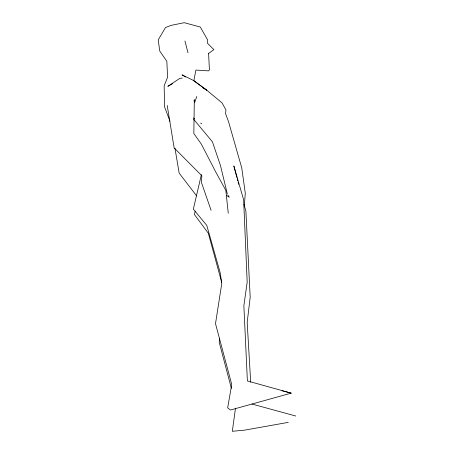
<?xml version="1.0" encoding="UTF-8"?>
<svg xmlns="http://www.w3.org/2000/svg" width="454" height="454" viewBox="0 0 454 454"><rect width="100%" height="100%" fill="white"/><g stroke="black" fill="none" stroke-linecap="round" stroke-linejoin="round"><path stroke-width="0.68" d="M244.269 206.615L245.285 193.177L241.749 167.878L228.572 121.78L225.564 113.608L225.956 110.004L222.091 102.933L206.752 90.181L194.023 80.75L182.026 74.842L185.555 77.032M219.668 338.712L219.197 342.225L231.398 388.374M235.501 408.146L232.323 431.3L244.791 430.114L288.273 422.368M194.023 101.021L194.312 99.687L193.841 133.527L201.343 144.105L216.053 172.571L225.825 190.362L228.271 213.272M201.389 174.62L193.336 209.152L206.757 225.343L220.162 272.627L221.785 283.409L215.508 323.668L231.733 384.453L227.664 407.857L230.439 410.019L291.235 393.141L247.379 380.951L243.866 305.724L247.186 282.133L243.628 199.8L233.833 165.92L236.909 177.542M195.248 211.121L194.397 214.504L208.324 233.231L221.694 282.337M194.726 102.445L196.747 96.503M208.443 53.572L213.868 49.651L207.535 43.278L207.603 39.89L200.282 27.019L184.228 22.7L171.113 25.373L165.494 27.541L158.213 39.89L159.746 50.996L166.839 61.341L167.583 77.242L164.155 85.766L164.564 106.866L170.012 121.337M172.673 83.57L167.844 86.334L179.795 78.383L182.338 78.043M281.985 390.752L291.235 393.141M251.97 404.043L295.787 416.029M202.626 87.628L206.752 90.181L193.83 80.818L195.878 70.064L208.517 70.892L209.413 69.933L208.602 53.419M226.506 195.339L229.31 197.286L228.175 195.373M193.5 117.995L194.601 118.778M200.662 123.079L201.769 123.863M193.546 119.135L212.444 141.835L220.513 165.682L227.358 194.096M196.661 195.924L179.165 173.144L174.96 148.231M211.087 210.333L201.525 182.695L201.826 175.743L174.149 147.925L167.203 105.453M244.002 204.431L245.886 211.155L250.188 297.239L247.18 322.414L250.693 382.228M237.272 178.91L237.811 180.959M238.174 182.326L238.719 184.375M184.948 40.974L187.996 52.766"/></g></svg>
